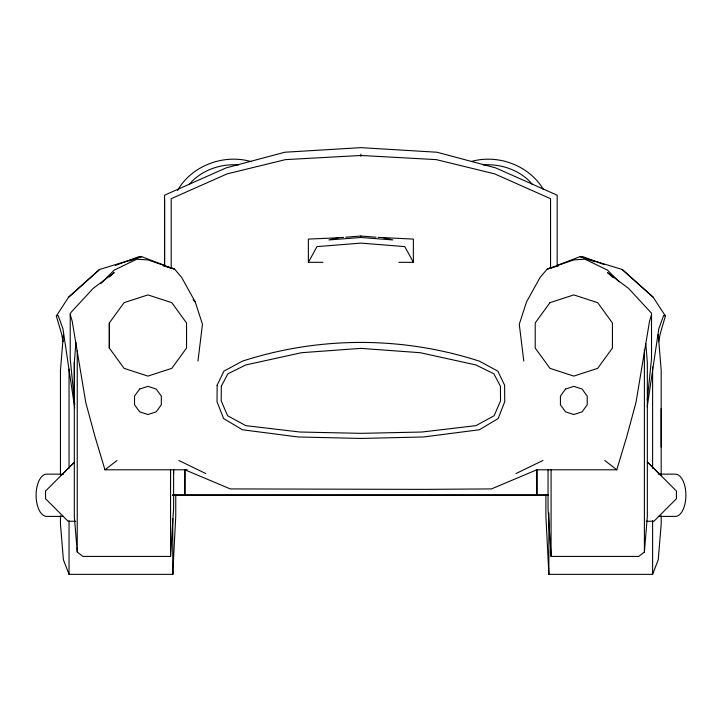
<?xml version="1.0" encoding="UTF-8"?>
<svg xmlns="http://www.w3.org/2000/svg" width="722" height="722" viewBox="0 0 722 722"><rect width="100%" height="100%" fill="white"/><g stroke="black" fill="none" stroke-linecap="round" stroke-linejoin="round"><path stroke-width="1.08" d="M175.753 494.732L175.753 516.04L172.766 574.351L69.041 574.351L69.041 520.715M69.041 369.123L69.041 468.343M74.312 400.936L74.312 362.471L75.963 342.372M77.245 547.754L77.245 552.068L82.949 556.427L170.563 556.427L173.605 508.369L173.605 469.453L173.605 473.903M109.32 348.049L109.32 322.96L124.067 302.662L147.929 294.91L171.791 302.662L186.538 322.96L186.538 348.049L171.791 368.346L147.929 376.099L124.067 368.346L109.32 348.049L109.32 322.96M164.58 265.976L164.58 199.552M170.563 469.787L170.563 556.427M171.204 268.142L171.204 198.685L227.132 173.876L285.461 159.625L360.883 155.474L436.296 159.625L494.633 173.876L550.552 198.685L550.552 268.142M343.582 237.367L338.185 237.782L328.952 239.93L360.874 237.493L360.874 236.04L376 237.204M398.851 262.33L413.372 262.33L413.372 239.09L378.166 237.367M536.906 469.462L536.888 495.175L536.834 469.787L616.796 469.787L626.976 435.844L635.965 402.578L649.565 321.1L651.524 314.648M661.181 447.135L661.181 408.67M63.401 334.476L60.458 370.205L60.458 474.616M548.043 469.453L548.043 508.369L551.085 556.427L638.699 556.427L644.394 552.068L647.336 516.338L647.336 362.471L645.775 343.492M647.273 400.15L651.524 358.771L651.524 313.24L628.682 288.484L607.527 272.609L613.222 277.654M197.963 361.081L202.467 324.277L195.283 302.049L181.637 277.392L174.453 268.963L147.929 259.911L136.756 259.189L114.22 270.136L100.899 283.493M647.237 406.712L658.78 328.853L663.617 315.478L665.404 315.992L660.134 333.988L658.681 341.696M545.895 494.732L545.895 516.04L548.873 574.351L652.607 574.351L658.247 559.794L661.181 524.073L661.181 515.824M322.896 262.33L308.375 262.33L316.967 246.617L360.874 243.106L404.78 246.617L413.372 262.33M63.076 341.696L61.623 333.988L56.343 315.992L68.563 297.238L99.564 269.468L141.629 256.635L164.751 265.461M177.54 190.455C191.799 165.482 224.019 153.578 251.346 161.692M189.561 184.074C201.05 170.293 220.86 163.452 238.495 164.959M61.072 475.536L74.556 461.972M74.565 462.044L45.567 491.041L45.567 498.731L68.085 521.248L75.774 521.248M99.564 269.468L68.563 297.238M109.338 276.932L114.22 272.609L93.066 288.484L70.224 313.24L70.224 358.771L74.763 404.609M70.224 314.648L72.182 321.1L85.783 402.578L94.781 435.844L104.952 469.787L117 460.483M515.986 473.551L542.899 460.483M536.834 469.787L491.456 488.92L423.588 489.363L230.291 488.92L184.913 469.787L184.859 495.175L184.85 469.462M557.005 265.461L580.127 256.635L582.473 256.563L604.314 264.658M115.358 265.434L139.274 256.563L141.629 256.635L129.067 261.021M56.343 315.992L58.139 315.478L62.976 328.853L74.691 407.822M558.611 265.759L547.303 268.963L540.119 277.392L526.464 302.049L519.28 324.277L523.784 361.081M553.765 267.284L547.303 268.963L573.819 259.911L584.991 259.189L607.527 270.136L619.286 281.923M471.367 161.493C497.981 153.876 529.379 165.464 543.449 189.588M483.153 164.959C500.788 163.452 520.589 170.293 532.087 184.074M345.748 237.204L360.874 236.04M338.185 237.782L308.375 239.09L308.375 262.33M104.952 469.787L187.169 469.787M63.572 474.155L46.659 474.155A21.118 10.559 -90 0 0 36.1 495.283A21.118 10.559 -90 0 0 46.659 516.401L63.572 516.401M658.428 474.155L675.341 474.155A21.118 10.559 90 0 1 685.9 495.283A21.118 10.559 90 0 1 675.341 516.401L658.428 516.401M172.468 494.994L548.224 494.994M172.576 495.175L548.052 495.175M646.226 521.248L653.915 521.248L676.433 498.731L676.433 491.041L647.435 462.044M360.874 237.493L392.795 239.93L383.572 237.782M167.991 267.284L174.453 268.963L163.136 265.759M665.404 315.992L653.184 297.238L622.193 269.468L580.127 256.635L594.775 261.752M178.848 460.483L205.761 473.551M604.747 460.483L616.796 469.787M653.184 297.238L622.193 269.468M647.444 461.972L660.928 475.536M193.162 299.522L195.283 302.049M69.041 574.351L63.401 559.794L60.458 524.073L60.458 515.824M658.247 334.476L661.181 370.205L661.181 474.616M652.607 366.902L652.607 468.343M652.607 520.715L652.607 574.351M644.394 349.638L644.394 552.068M557.167 266.111L557.167 195.193L495.653 167.901L436.909 152.225L360.874 147.649L284.847 152.225L226.094 167.901L164.58 195.193L164.58 266.111M551.085 469.787L551.085 556.427M548.873 512.963L548.873 574.351M360.883 154.183L360.883 156.376M172.766 518.504L172.766 574.351L172.766 571.156M77.245 350.757L77.245 552.068L74.312 516.338L74.312 362.471M217.132 385.205L217.033 401.757L223.603 418.552L242.412 429.77L298.159 436.963L360.874 438.453L423.588 436.963L479.336 429.77L498.153 418.552L504.723 401.757L504.615 385.205L497.828 371.135L479.336 361.144A384.402 384.402 0 0 0 242.412 361.144L223.919 371.135L217.132 385.205M221.32 386.216L221.212 400.872L227.592 415.728L245.859 425.664L299.982 432.027L360.874 433.344L421.765 432.027L475.888 425.664L494.146 415.728L500.526 400.872L500.427 386.216L493.839 373.77L475.888 364.926L420.177 352.697L360.874 348.374L301.57 352.697L245.859 364.926L227.908 373.77L221.32 386.216M139.653 389.05L134.536 396.089L134.536 404.798L139.653 411.838L147.929 414.527L156.205 411.838L161.322 404.798L161.322 396.089L156.205 389.05L147.929 386.36L139.653 389.05M549.965 302.662L535.219 322.96L535.219 348.049L549.965 368.346L573.819 376.099L597.681 368.346L612.427 348.049L612.427 322.96L597.681 302.662L573.819 294.91L549.965 302.662M565.543 389.05L560.425 396.089L560.425 404.798L565.543 411.838L573.819 414.527L582.103 411.838L587.221 404.798L587.221 396.089L582.103 389.05L573.819 386.36L565.543 389.05"/></g></svg>
